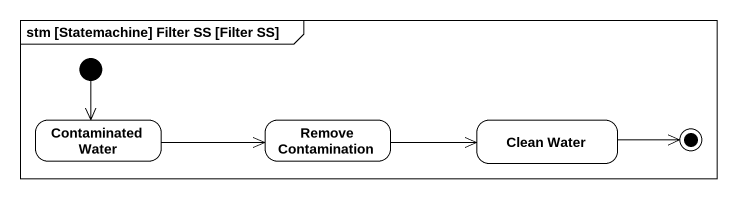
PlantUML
@startuml
mainframe stm [Statemachine] Filter SS [Filter SS]
hide empty description
state "Contaminated Water" as Contaminated_Water
state "Remove Contamination" as Remove_Contamination
state "Clean Water" as Clean_Water
[*] --> Contaminated_Water
Contaminated_Water -right-> Remove_Contamination
Remove_Contamination -right-> Clean_Water
Clean_Water -right-> [*]
@enduml
